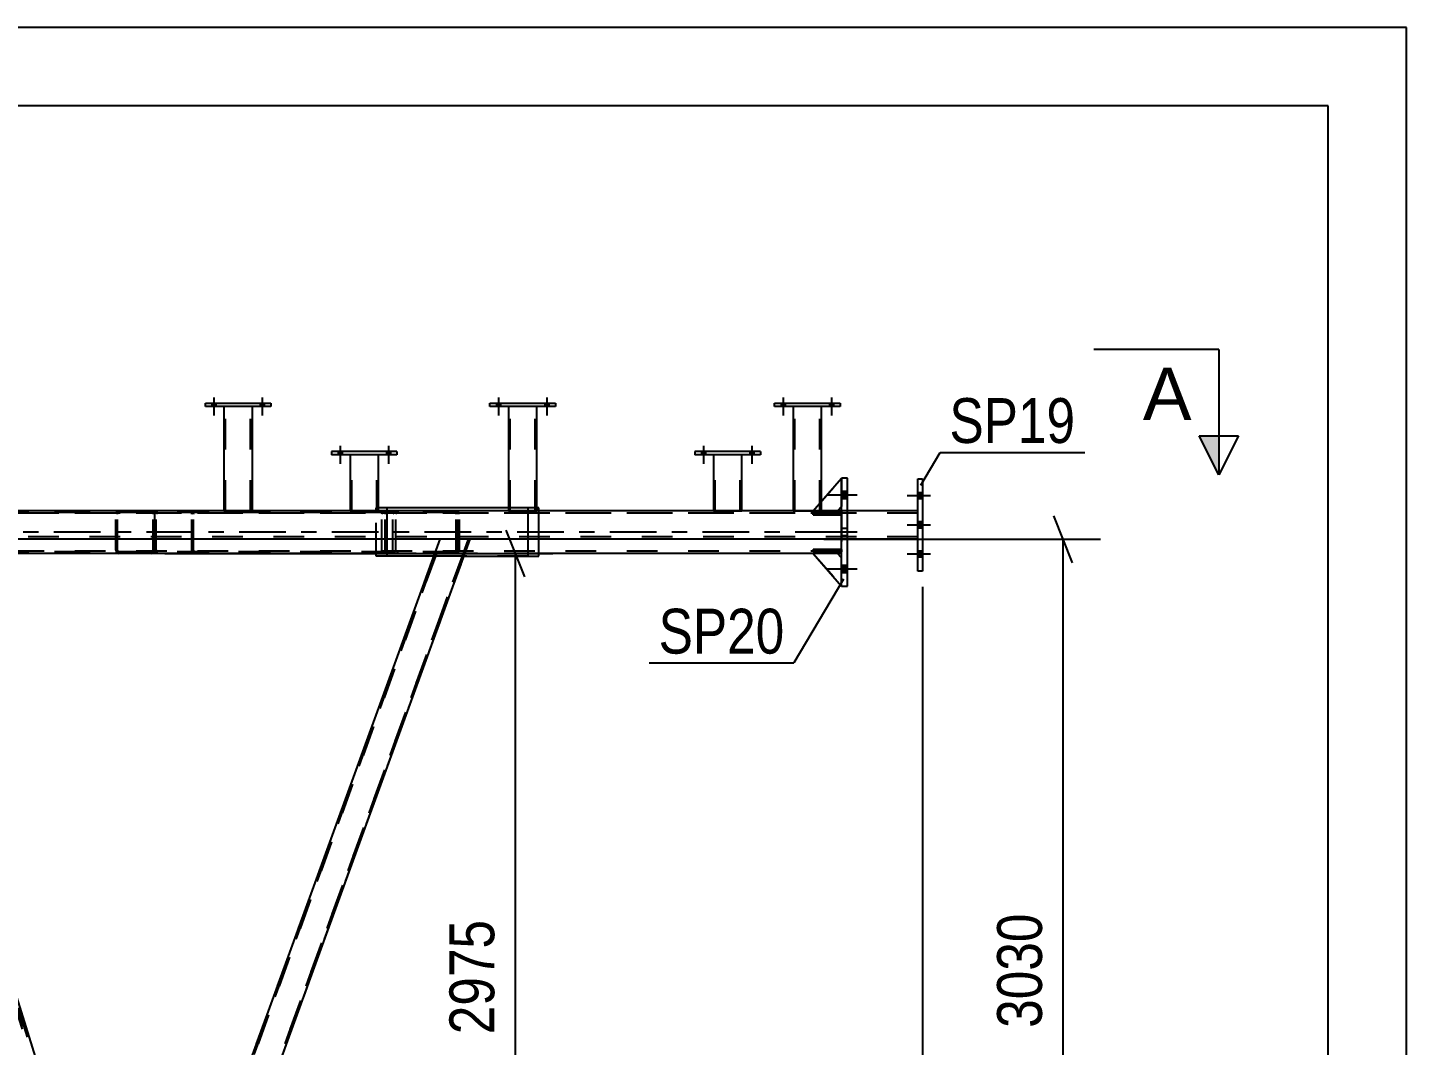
# Model space of a CAD drawing. Header units: millimetres. Extents: x -857 to 332, y -866 to -25.
# Drawn here: x 244.3 to 332.4, y -90.1 to -25.1 of the extents above; entities that cross this region are included whole.
import ezdxf

# ---------------------------------------------------------------- set-up
doc = ezdxf.new("R2010")
doc.units = ezdxf.units.MM
doc.linetypes.add('DXK_LINE_DOT2', pattern=[3.9198, 1.9599, -1.9599])
doc.linetypes.add('DXK_LINE_DOT3', pattern=[5.9187, 2.979, -0.9799, 0.9799, -0.9799])
doc.styles.add('Arial', font='ARIAL.TTF', dxfattribs={"height": 0.2})
doc.styles.add('Arial Narrow', font='ARIALN.TTF', dxfattribs={"height": 0.2})

# ---------------------------------------------------------------- blocks, each defined once
blk = doc.blocks.new('Unknown-570388934-1134')
at = {"color": 5, "linetype": 'Continuous'}
for p, q in [((332.353, -25.051), (-856.647, -25.051)), ((332.353, -866.051), (332.353, -25.051)), ((327.353, -30.051), (-851.647, -30.051)), ((327.353, -861.051), (327.353, -30.051))]:
    blk.add_line(p, q, dxfattribs=at)
blk = doc.blocks.new('Part-570388934-10846 - 10703')
at = {"color": 7, "linetype": 'DXK_LINE_DOT2'}
for p, q in [((252.385, -56.128), (252.4, -56.044)), ((252.385, -57.727), (252.385, -56.128)), ((252.4, -56.044), (252.443, -55.973)), ((252.443, -55.973), (252.508, -55.926)), ((252.492, -56.086), (252.484, -56.128)), ((252.484, -58.418), (252.484, -56.128)), ((252.513, -56.05), (252.492, -56.086)), ((252.508, -55.926), (252.584, -55.909)), ((252.546, -56.027), (252.513, -56.05)), ((252.584, -56.018), (252.546, -56.027)), ((271.535, -55.909), (252.584, -55.909)), ((271.535, -56.018), (252.584, -56.018)), ((254.668, -55.909), (254.744, -55.926)), ((254.706, -56.027), (254.668, -56.018)), ((254.738, -56.05), (254.706, -56.027)), ((254.76, -56.086), (254.738, -56.05)), ((254.744, -55.926), (254.808, -55.973)), ((254.767, -56.128), (254.76, -56.086)), ((254.767, -58.418), (254.767, -56.128)), ((254.808, -55.973), (254.851, -56.044)), ((254.851, -56.044), (254.866, -56.128)), ((254.866, -58.418), (254.866, -56.128)), ((267.616, -56.066), (267.593, -56.128)), ((267.593, -58.418), (267.593, -56.128)), ((267.624, -56.044), (267.616, -56.066)), ((267.792, -56.128), (267.807, -56.086)), ((267.792, -58.418), (267.792, -56.128)), ((267.99, -55.909), (267.838, -55.926)), ((267.914, -56.027), (267.99, -56.018)), ((270.912, -56.018), (270.912, -55.909)), ((271.611, -55.926), (271.535, -55.909)), ((271.535, -56.018), (271.573, -56.027)), ((271.573, -56.027), (271.606, -56.05)), ((271.606, -56.05), (271.627, -56.086)), ((271.676, -55.973), (271.611, -55.926)), ((271.627, -56.086), (271.635, -56.128)), ((271.635, -58.418), (271.635, -56.128)), ((271.719, -56.044), (271.676, -55.973)), ((271.734, -56.128), (271.719, -56.044)), ((271.734, -58.418), (271.734, -56.128)), ((252.484, -58.418), (252.492, -58.46)), ((252.492, -58.46), (252.513, -58.496)), ((252.513, -58.496), (252.546, -58.519)), ((252.546, -58.519), (252.584, -58.528)), ((271.535, -58.528), (252.584, -58.528)), ((254.668, -58.528), (254.706, -58.519)), ((254.744, -58.62), (254.668, -58.637)), ((254.706, -58.519), (254.738, -58.496)), ((254.738, -58.496), (254.76, -58.46)), ((254.808, -58.573), (254.744, -58.62)), ((254.76, -58.46), (254.767, -58.418)), ((254.851, -58.502), (254.808, -58.573)), ((254.866, -58.418), (254.851, -58.502)), ((271.535, -58.637), (267.23, -58.637)), ((267.593, -58.418), (267.624, -58.502)), ((267.807, -58.46), (267.792, -58.418)), ((267.838, -58.62), (267.99, -58.637)), ((267.99, -58.528), (267.914, -58.519)), ((270.912, -58.637), (270.912, -58.528)), ((271.573, -58.519), (271.535, -58.528)), ((271.535, -58.637), (271.611, -58.62)), ((271.606, -58.496), (271.573, -58.519)), ((271.627, -58.46), (271.606, -58.496)), ((271.611, -58.62), (271.676, -58.573)), ((271.635, -58.418), (271.627, -58.46)), ((271.676, -58.573), (271.719, -58.502)), ((271.719, -58.502), (271.734, -58.418))]:
    blk.add_line(p, q, dxfattribs=at)
at = {"color": 2, "linetype": 'Continuous'}
for p, q in [((252.385, -58.418), (252.385, -57.727)), ((252.4, -58.502), (252.385, -58.418)), ((252.443, -58.573), (252.4, -58.502)), ((252.508, -58.62), (252.443, -58.573)), ((252.584, -58.637), (252.508, -58.62)), ((267.23, -58.637), (252.584, -58.637))]:
    blk.add_line(p, q, dxfattribs=at)
at = {"color": 7, "linetype": 'DXK_LINE_DOT2'}
for centre, radius, start, end in [((267.9, -56.292), 0.371, 99.5183, 138.06401), ((267.945, -56.21), 0.186, 99.5183, 138.06401), ((267.9, -58.254), 0.371, 221.93608, 260.48179), ((267.945, -58.336), 0.186, 221.93608, 260.48179)]:
    blk.add_arc(centre, radius, start, end, dxfattribs=at)
blk = doc.blocks.new('Part-570388934-11045 - 10703')
at = {"color": 2, "linetype": 'Continuous'}
for p, q in [((288.081, -52.345), (288.081, -55.909)), ((289.9, -55.909), (289.9, -52.345))]:
    blk.add_line(p, q, dxfattribs=at)
at = {"color": 7, "linetype": 'DXK_LINE_DOT2'}
for p, q in [((289.9, -52.345), (288.081, -52.345)), ((288.098, -52.345), (288.081, -52.345)), ((288.19, -55.911), (288.19, -52.345)), ((289.79, -55.911), (289.79, -52.345)), ((288.081, -55.909), (288.081, -55.911)), ((288.081, -55.911), (289.9, -55.911)), ((289.9, -55.911), (289.9, -55.909)), ((289.9, -55.909), (289.9, -55.911))]:
    blk.add_line(p, q, dxfattribs=at)
blk = doc.blocks.new('Bolt-570388934-10727 - 10703')
at = {"linetype": 'Continuous'}
for points in [[(301.429, -55.155), (301.429, -54.755), (301.138, -54.755), (301.138, -55.155)], [(301.429, -55.155), (301.429, -54.755), (301.138, -54.755), (301.138, -55.155)], [(301.429, -55.155), (301.429, -54.755), (301.138, -54.755), (301.138, -55.155)], [(301.429, -57.018), (301.429, -56.618), (301.138, -56.618), (301.138, -57.018)], [(301.429, -57.018), (301.429, -56.618), (301.138, -56.618), (301.138, -57.018)], [(301.429, -58.882), (301.429, -58.482), (301.138, -58.482), (301.138, -58.882)], [(301.429, -58.882), (301.429, -58.482), (301.138, -58.482), (301.138, -58.882)], [(301.429, -58.882), (301.429, -58.482), (301.138, -58.482), (301.138, -58.882)]]:
    blk.add_hatch(color=1, dxfattribs=at).paths.add_polyline_path(points)
at = {"color": 1, "linetype": 'Continuous'}
for p, q in [((301.957, -54.955), (300.448, -54.955)), ((301.957, -54.955), (300.448, -54.955)), ((301.957, -54.955), (300.448, -54.955)), ((301.429, -54.755), (301.138, -54.755)), ((301.429, -54.755), (301.138, -54.755)), ((301.429, -54.755), (301.138, -54.755)), ((301.429, -55.155), (301.138, -55.155)), ((301.429, -55.155), (301.138, -55.155)), ((301.429, -55.155), (301.138, -55.155)), ((301.957, -56.818), (300.448, -56.818)), ((301.957, -56.818), (300.448, -56.818)), ((301.429, -56.618), (301.138, -56.618)), ((301.429, -56.618), (301.138, -56.618)), ((301.429, -57.018), (301.138, -57.018)), ((301.429, -57.018), (301.138, -57.018)), ((301.957, -58.682), (300.448, -58.682)), ((301.957, -58.682), (300.448, -58.682)), ((301.957, -58.682), (300.448, -58.682)), ((301.429, -58.482), (301.138, -58.482)), ((301.429, -58.482), (301.138, -58.482)), ((301.429, -58.482), (301.138, -58.482)), ((301.429, -58.882), (301.138, -58.882)), ((301.429, -58.882), (301.138, -58.882)), ((301.429, -58.882), (301.138, -58.882))]:
    blk.add_line(p, q, dxfattribs=at)
blk = doc.blocks.new('Part-570388934-10740 - 10703')
at = {"color": 2, "linetype": 'Continuous'}
for p, q in [((296.636, -53.819), (296.272, -53.819)), ((296.272, -55.909), (296.272, -53.819)), ((296.636, -55.909), (296.636, -53.819)), ((296.272, -60.728), (296.272, -57.727)), ((296.636, -60.728), (296.636, -57.727)), ((296.272, -60.728), (296.636, -60.728))]:
    blk.add_line(p, q, dxfattribs=at)
at = {"color": 7, "linetype": 'DXK_LINE_DOT2'}
for p, q in [((296.272, -57.727), (296.272, -55.909)), ((296.636, -57.727), (296.636, -55.909))]:
    blk.add_line(p, q, dxfattribs=at)
blk = doc.blocks.new('Part-570388934-10750 - 10703')
at = {"color": 7, "linetype": 'DXK_LINE_DOT2'}
for p, q in [((296.272, -55.909), (-17.457, -55.91)), ((296.272, -56.055), (-17.457, -56.055)), ((296.272, -55.909), (296.272, -58.637)), ((296.272, -58.491), (-17.457, -58.491)), ((296.272, -58.637), (-4.343, -58.637)), ((276.929, -58.637), (227.842, -58.637)), ((296, -58.637), (294.454, -58.637))]:
    blk.add_line(p, q, dxfattribs=at)
at = {"color": 7, "linetype": 'DXK_LINE_DOT3'}
blk.add_line((296.272, -57.273), (-17.457, -57.273), dxfattribs=at)
at = {"color": 2, "linetype": 'Continuous'}
for p, q in [((294.454, -58.637), (276.929, -58.637)), ((296.272, -58.637), (296, -58.637))]:
    blk.add_line(p, q, dxfattribs=at)
blk = doc.blocks.new('Part-570388934-10849 - 10703')
at = {"color": 7, "linetype": 'DXK_LINE_DOT2'}
for p, q in [((232.236, -56.066), (232.214, -56.128)), ((232.214, -58.418), (232.214, -56.128)), ((232.244, -56.044), (232.236, -56.066)), ((232.413, -56.128), (232.428, -56.086)), ((232.413, -58.418), (232.413, -56.128)), ((232.611, -55.909), (232.459, -55.926)), ((232.535, -56.027), (232.611, -56.018)), ((271.468, -55.909), (232.611, -55.909)), ((271.468, -56.018), (232.611, -56.018)), ((236.932, -55.926), (236.78, -55.909)), ((236.78, -56.018), (236.856, -56.027)), ((236.963, -56.086), (236.978, -56.128)), ((236.978, -58.418), (236.978, -56.128)), ((237.154, -56.066), (237.147, -56.044)), ((237.177, -56.128), (237.154, -56.066)), ((237.177, -58.418), (237.177, -56.128)), ((266.903, -56.128), (266.933, -56.044)), ((266.903, -58.418), (266.903, -56.128)), ((267.116, -56.086), (267.101, -56.128)), ((267.101, -58.418), (267.101, -56.128)), ((267.148, -55.926), (267.3, -55.909)), ((267.3, -56.018), (267.224, -56.027)), ((271.468, -55.909), (271.62, -55.926)), ((271.544, -56.027), (271.468, -56.018)), ((271.667, -56.128), (271.652, -56.086)), ((271.667, -58.418), (271.667, -56.128)), ((271.835, -56.044), (271.843, -56.066)), ((271.843, -56.066), (271.866, -56.128)), ((271.866, -58.418), (271.866, -56.128)), ((232.214, -58.418), (232.244, -58.502)), ((232.428, -58.46), (232.413, -58.418)), ((232.459, -58.62), (232.611, -58.637)), ((232.611, -58.528), (232.535, -58.519)), ((271.468, -58.528), (232.611, -58.528)), ((237.54, -58.637), (232.611, -58.637)), ((236.856, -58.519), (236.78, -58.528)), ((236.78, -58.637), (236.932, -58.62)), ((236.978, -58.418), (236.963, -58.46)), ((237.147, -58.502), (237.177, -58.418)), ((271.468, -58.637), (252.584, -58.637)), ((266.933, -58.502), (266.903, -58.418)), ((267.101, -58.418), (267.116, -58.46)), ((267.3, -58.637), (267.148, -58.62)), ((267.224, -58.519), (267.3, -58.528)), ((271.468, -58.528), (271.544, -58.519)), ((271.62, -58.62), (271.468, -58.637)), ((271.652, -58.46), (271.667, -58.418)), ((271.866, -58.418), (271.835, -58.502))]:
    blk.add_line(p, q, dxfattribs=at)
at = {"color": 2, "linetype": 'Continuous'}
blk.add_line((252.584, -58.637), (237.54, -58.637), dxfattribs=at)
at = {"color": 7, "linetype": 'DXK_LINE_DOT2'}
for centre, radius, start, end in [((232.521, -56.292), 0.371, 99.5183, 138.06401), ((232.566, -56.21), 0.186, 99.5183, 138.06401), ((236.825, -56.21), 0.186, 41.93608, 80.48179), ((236.87, -56.292), 0.371, 41.93608, 80.48179), ((267.209, -56.292), 0.371, 99.5183, 138.06401), ((267.255, -56.21), 0.186, 99.5183, 138.06401), ((271.514, -56.21), 0.186, 41.93608, 80.48179), ((271.559, -56.292), 0.371, 41.93608, 80.48179), ((232.521, -58.254), 0.371, 221.93608, 260.48179), ((232.566, -58.336), 0.186, 221.93608, 260.48179), ((236.825, -58.336), 0.186, 279.5183, 318.06401), ((236.87, -58.254), 0.371, 279.5183, 318.06401), ((267.209, -58.254), 0.371, 221.93608, 260.48179), ((267.255, -58.336), 0.186, 221.93608, 260.48179), ((271.514, -58.336), 0.186, 279.5183, 318.06401), ((271.559, -58.254), 0.371, 279.5183, 318.06401)]:
    blk.add_arc(centre, radius, start, end, dxfattribs=at)
blk = doc.blocks.new('Part-570388934-10855 - 10703')
at = {"color": 7, "linetype": 'DXK_LINE_DOT2'}
for p, q in [((233.508, -58.637), (232.977, -60.094)), ((234.423, -58.637), (233.508, -58.637)), ((251.052, -111.439), (234.308, -58.637)), ((251.113, -111.271), (234.423, -58.637)), ((249.782, -112.728), (233.039, -59.926)), ((250.583, -112.728), (251.113, -111.271)), ((249.668, -112.728), (249.61, -112.546)), ((249.668, -112.728), (250.583, -112.728))]:
    blk.add_line(p, q, dxfattribs=at)
at = {"color": 2, "linetype": 'Continuous'}
blk.add_line((249.61, -112.546), (232.977, -60.094), dxfattribs=at)
blk = doc.blocks.new('Part-570388934-11600 - 10703')
at = {"color": 2, "linetype": 'Continuous'}
for p, q in [((294.454, -58.528), (294.454, -58.382)), ((294.454, -58.382), (296.272, -58.382)), ((296.272, -58.528), (294.454, -58.528)), ((296.272, -58.382), (296.272, -58.528))]:
    blk.add_line(p, q, dxfattribs=at)
at = {"color": 7, "linetype": 'DXK_LINE_DOT2'}
blk.add_line((296, -58.528), (296, -58.382), dxfattribs=at)
blk = doc.blocks.new('Part-570388934-10869 - 10703')
at = {"color": 2, "linetype": 'Continuous'}
for p, q in [((291.081, -52.126), (286.9, -52.126)), ((286.9, -52.126), (286.9, -52.345)), ((291.081, -52.345), (286.9, -52.345)), ((291.081, -52.126), (291.081, -52.345))]:
    blk.add_line(p, q, dxfattribs=at)
blk = doc.blocks.new('Part-570388934-10872 - 10703')
at = {"color": 7, "linetype": 'DXK_LINE_DOT2'}
for p, q in [((273.805, -49.255), (273.805, -49.036)), ((273.805, -49.036), (277.987, -49.036)), ((277.987, -49.255), (273.805, -49.255)), ((277.987, -49.036), (277.987, -49.255))]:
    blk.add_line(p, q, dxfattribs=at)
blk = doc.blocks.new('Bolt-570388934-11066 - 10703')
at = {"linetype": 'Continuous'}
for points in [[(292.659, -49.036), (292.405, -49.036), (292.405, -49.255), (292.659, -49.255)], [(292.659, -49.036), (292.405, -49.036), (292.405, -49.255), (292.659, -49.255)], [(295.75, -49.036), (295.496, -49.036), (295.496, -49.255), (295.75, -49.255)], [(295.75, -49.036), (295.496, -49.036), (295.496, -49.255), (295.75, -49.255)]]:
    blk.add_hatch(color=1, dxfattribs=at).paths.add_polyline_path(points)
at = {"color": 1, "linetype": 'Continuous'}
for p, q in [((292.405, -49.036), (292.405, -49.255)), ((292.405, -49.036), (292.405, -49.255)), ((292.532, -48.673), (292.532, -49.818)), ((292.532, -48.673), (292.532, -49.818)), ((292.659, -49.036), (292.659, -49.255)), ((292.659, -49.036), (292.659, -49.255)), ((295.496, -49.036), (295.496, -49.255)), ((295.496, -49.036), (295.496, -49.255)), ((295.623, -48.673), (295.623, -49.818)), ((295.623, -48.673), (295.623, -49.818)), ((295.75, -49.036), (295.75, -49.255)), ((295.75, -49.036), (295.75, -49.255))]:
    blk.add_line(p, q, dxfattribs=at)
blk = doc.blocks.new('Bolt-570388934-11070 - 10703')
at = {"linetype": 'Continuous'}
for points in [[(256.296, -49.036), (256.041, -49.036), (256.041, -49.255), (256.296, -49.255)], [(256.296, -49.036), (256.041, -49.036), (256.041, -49.255), (256.296, -49.255)], [(259.387, -49.036), (259.132, -49.036), (259.132, -49.255), (259.387, -49.255)], [(259.387, -49.036), (259.132, -49.036), (259.132, -49.255), (259.387, -49.255)]]:
    blk.add_hatch(color=1, dxfattribs=at).paths.add_polyline_path(points)
at = {"color": 1, "linetype": 'Continuous'}
for p, q in [((256.041, -49.036), (256.041, -49.255)), ((256.041, -49.036), (256.041, -49.255)), ((256.169, -48.673), (256.169, -49.818)), ((256.169, -48.673), (256.169, -49.818)), ((256.296, -49.036), (256.296, -49.255)), ((256.296, -49.036), (256.296, -49.255)), ((259.132, -49.036), (259.132, -49.255)), ((259.132, -49.036), (259.132, -49.255)), ((259.259, -48.673), (259.259, -49.818)), ((259.259, -48.673), (259.259, -49.818)), ((259.387, -49.036), (259.387, -49.255)), ((259.387, -49.036), (259.387, -49.255))]:
    blk.add_line(p, q, dxfattribs=at)
blk = doc.blocks.new('Part-570388934-10894 - 10703')
at = {"color": 7, "linetype": 'DXK_LINE_DOT2'}
for p, q in [((233.036, -56.128), (233.051, -56.044)), ((233.036, -58.418), (233.036, -56.128)), ((233.051, -56.044), (233.094, -55.973)), ((233.094, -55.973), (233.159, -55.926)), ((233.143, -56.086), (233.136, -56.128)), ((233.136, -58.418), (233.136, -56.128)), ((233.161, -56.05), (233.143, -56.086)), ((233.159, -55.926), (233.168, -55.924)), ((233.226, -56.027), (233.161, -56.05)), ((233.161, -58.496), (233.161, -56.05)), ((233.302, -55.909), (233.168, -55.924)), ((233.168, -58.622), (233.168, -55.924)), ((233.302, -56.018), (233.226, -56.027)), ((252.187, -55.909), (233.302, -55.909)), ((252.187, -56.018), (233.302, -56.018)), ((237.47, -55.909), (237.622, -55.926)), ((237.546, -56.027), (237.47, -56.018)), ((237.669, -56.128), (237.654, -56.086)), ((237.669, -58.418), (237.669, -56.128)), ((237.837, -56.044), (237.867, -56.128)), ((237.867, -58.418), (237.867, -56.128)), ((249.919, -56.044), (249.904, -56.128)), ((249.904, -58.418), (249.904, -56.128)), ((249.962, -55.973), (249.919, -56.044)), ((250.026, -55.926), (249.962, -55.973)), ((250.003, -56.128), (250.011, -56.086)), ((250.003, -58.418), (250.003, -56.128)), ((250.011, -56.086), (250.032, -56.05)), ((250.102, -55.909), (250.026, -55.926)), ((250.032, -56.05), (250.064, -56.027)), ((250.064, -56.027), (250.102, -56.018)), ((252.263, -55.926), (252.187, -55.909)), ((252.187, -56.018), (252.225, -56.027)), ((252.225, -56.027), (252.257, -56.05)), ((252.257, -56.05), (252.278, -56.086)), ((252.327, -55.973), (252.263, -55.926)), ((252.278, -56.086), (252.286, -56.128)), ((252.286, -58.418), (252.286, -56.128)), ((252.37, -56.044), (252.327, -55.973)), ((252.385, -56.128), (252.37, -56.044)), ((252.385, -58.418), (252.385, -56.128)), ((233.051, -58.502), (233.036, -58.418)), ((233.094, -58.573), (233.051, -58.502)), ((233.159, -58.62), (233.094, -58.573)), ((233.136, -58.418), (233.143, -58.46)), ((233.143, -58.46), (233.161, -58.496)), ((233.168, -58.622), (233.159, -58.62)), ((233.161, -58.496), (233.226, -58.519)), ((233.302, -58.637), (233.168, -58.622)), ((233.226, -58.519), (233.302, -58.528)), ((252.187, -58.528), (233.302, -58.528)), ((252.187, -58.637), (233.302, -58.637)), ((237.47, -58.528), (237.546, -58.519)), ((237.622, -58.62), (237.47, -58.637)), ((237.654, -58.46), (237.669, -58.418)), ((237.867, -58.418), (237.837, -58.502)), ((249.904, -58.418), (249.919, -58.502)), ((249.919, -58.502), (249.962, -58.573)), ((249.962, -58.573), (250.026, -58.62)), ((250.011, -58.46), (250.003, -58.418)), ((250.032, -58.496), (250.011, -58.46)), ((250.026, -58.62), (250.102, -58.637)), ((250.064, -58.519), (250.032, -58.496)), ((250.102, -58.528), (250.064, -58.519)), ((252.225, -58.519), (252.187, -58.528)), ((252.187, -58.637), (252.263, -58.62)), ((252.257, -58.496), (252.225, -58.519)), ((252.278, -58.46), (252.257, -58.496)), ((252.263, -58.62), (252.327, -58.573)), ((252.286, -58.418), (252.278, -58.46)), ((252.327, -58.573), (252.37, -58.502)), ((252.37, -58.502), (252.385, -58.418))]:
    blk.add_line(p, q, dxfattribs=at)
for centre, radius, start, end in [((237.516, -56.21), 0.186, 41.93608, 80.48179), ((237.561, -56.292), 0.371, 41.93608, 80.48179), ((237.516, -58.336), 0.186, 279.5183, 318.06401), ((237.561, -58.254), 0.371, 279.5183, 318.06401)]:
    blk.add_arc(centre, radius, start, end, dxfattribs=at)
blk = doc.blocks.new('Part-570388934-10903 - 10703')
at = {"color": 2, "linetype": 'Continuous'}
for p, q in [((274.987, -55.728), (267.23, -55.728)), ((267.23, -55.909), (267.23, -55.728)), ((267.23, -58.818), (267.23, -57.727)), ((276.238, -58.818), (276.238, -57.727)), ((270.204, -58.818), (267.23, -58.818)), ((272.139, -58.818), (276.238, -58.818))]:
    blk.add_line(p, q, dxfattribs=at)
at = {"color": 7, "linetype": 'DXK_LINE_DOT2'}
for p, q in [((267.23, -57.727), (267.23, -55.909)), ((276.238, -55.728), (274.987, -55.728)), ((276.238, -57.727), (276.238, -55.728)), ((272.139, -58.818), (270.204, -58.818))]:
    blk.add_line(p, q, dxfattribs=at)
blk = doc.blocks.new('Part-570388934-10909 - 10703')
at = {"color": 2, "linetype": 'Continuous'}
for p, q in [((267.23, -55.728), (266.539, -55.728)), ((266.539, -55.909), (266.539, -55.728)), ((276.929, -55.728), (276.805, -55.728)), ((276.929, -55.909), (276.929, -55.728)), ((276.929, -58.818), (276.929, -57.727)), ((266.539, -58.818), (266.539, -58.637)), ((267.23, -58.818), (266.539, -58.818)), ((276.238, -58.818), (276.929, -58.818))]:
    blk.add_line(p, q, dxfattribs=at)
at = {"color": 7, "linetype": 'DXK_LINE_DOT2'}
for p, q in [((266.539, -58.637), (266.539, -55.909)), ((276.805, -55.728), (267.23, -55.728)), ((276.929, -57.727), (276.929, -55.909)), ((276.238, -58.818), (267.23, -58.818))]:
    blk.add_line(p, q, dxfattribs=at)
blk = doc.blocks.new('Bolt-570388934-11088 - 10703')
at = {"linetype": 'Continuous'}
for points in [[(287.572, -52.126), (287.318, -52.126), (287.318, -52.345), (287.572, -52.345)], [(287.572, -52.126), (287.318, -52.126), (287.318, -52.345), (287.572, -52.345)], [(290.663, -52.126), (290.409, -52.126), (290.409, -52.345), (290.663, -52.345)], [(290.663, -52.126), (290.409, -52.126), (290.409, -52.345), (290.663, -52.345)]]:
    blk.add_hatch(color=1, dxfattribs=at).paths.add_polyline_path(points)
at = {"color": 1, "linetype": 'Continuous'}
for p, q in [((287.445, -51.763), (287.445, -52.908)), ((287.445, -51.763), (287.445, -52.908)), ((290.536, -51.763), (290.536, -52.908)), ((290.536, -51.763), (290.536, -52.908)), ((287.318, -52.126), (287.318, -52.345)), ((287.318, -52.126), (287.318, -52.345)), ((287.572, -52.126), (287.572, -52.345)), ((287.572, -52.126), (287.572, -52.345)), ((290.409, -52.126), (290.409, -52.345)), ((290.409, -52.126), (290.409, -52.345)), ((290.663, -52.126), (290.663, -52.345)), ((290.663, -52.126), (290.663, -52.345))]:
    blk.add_line(p, q, dxfattribs=at)
blk = doc.blocks.new('Part-570388934-11005 - 10703')
at = {"color": 7, "linetype": 'DXK_LINE_DOT2'}
for p, q in [((255.623, -49.255), (255.623, -49.036)), ((255.623, -49.036), (259.805, -49.036)), ((259.805, -49.255), (255.623, -49.255)), ((259.805, -49.036), (259.805, -49.255))]:
    blk.add_line(p, q, dxfattribs=at)
blk = doc.blocks.new('Part-570388934-11442 - 10703')
at = {"color": 2, "linetype": 'Continuous'}
for p, q in [((233.839, -57.727), (233.136, -59.659)), ((233.839, -57.727), (234.438, -57.727)), ((234.438, -57.727), (251.121, -111.25)), ((233.136, -59.659), (249.677, -112.727)), ((250.583, -112.727), (251.121, -111.25))]:
    blk.add_line(p, q, dxfattribs=at)
at = {"color": 7, "linetype": 'DXK_LINE_DOT2'}
for p, q in [((234.324, -57.727), (251.059, -111.419)), ((249.791, -112.727), (233.197, -59.49)), ((249.677, -112.727), (250.583, -112.727))]:
    blk.add_line(p, q, dxfattribs=at)
blk = doc.blocks.new('Part-570388934-11059 - 10703')
at = {"color": 2, "linetype": 'Continuous'}
for p, q in [((267.863, -52.126), (263.681, -52.126)), ((263.681, -52.126), (263.681, -52.345)), ((267.863, -52.345), (263.681, -52.345)), ((267.863, -52.126), (267.863, -52.345))]:
    blk.add_line(p, q, dxfattribs=at)
blk = doc.blocks.new('Part-570388934-11065 - 10703')
at = {"color": 7, "linetype": 'DXK_LINE_DOT2'}
for p, q in [((291.987, -49.255), (291.987, -49.036)), ((291.987, -49.036), (296.169, -49.036)), ((296.169, -49.255), (291.987, -49.255)), ((296.169, -49.036), (296.169, -49.255))]:
    blk.add_line(p, q, dxfattribs=at)
blk = doc.blocks.new('Part-570388934-11317 - 10703')
at = {"color": 2, "linetype": 'Continuous'}
for p, q in [((255.623, -49.255), (255.623, -49.036)), ((255.623, -49.036), (259.805, -49.036)), ((259.805, -49.255), (255.623, -49.255)), ((259.805, -49.036), (259.805, -49.255))]:
    blk.add_line(p, q, dxfattribs=at)
blk = doc.blocks.new('Part-570388934-11470 - 10703')
at = {"color": 2, "linetype": 'Continuous'}
for p, q in [((301.138, -59.773), (301.138, -53.864)), ((301.138, -53.864), (301.429, -53.864)), ((301.429, -53.864), (301.429, -59.773)), ((301.429, -59.773), (301.138, -59.773))]:
    blk.add_line(p, q, dxfattribs=at)
blk = doc.blocks.new('Part-570388934-11311 - 10703')
at = {"color": 7, "linetype": 'DXK_LINE_DOT2'}
for p, q in [((276.805, -49.255), (274.987, -49.255)), ((274.987, -49.255), (274.987, -55.91)), ((275.003, -49.255), (274.987, -49.255)), ((275.096, -55.91), (275.096, -49.255)), ((276.696, -55.91), (276.696, -49.255)), ((276.805, -55.91), (276.805, -49.255)), ((274.987, -55.91), (276.805, -55.91))]:
    blk.add_line(p, q, dxfattribs=at)
blk = doc.blocks.new('Bolt-570388934-11143 - 10703')
at = {"linetype": 'Continuous'}
for points in [[(274.478, -49.036), (274.223, -49.036), (274.223, -49.255), (274.478, -49.255)], [(274.478, -49.036), (274.223, -49.036), (274.223, -49.255), (274.478, -49.255)], [(277.569, -49.036), (277.314, -49.036), (277.314, -49.255), (277.569, -49.255)], [(277.569, -49.036), (277.314, -49.036), (277.314, -49.255), (277.569, -49.255)]]:
    blk.add_hatch(color=1, dxfattribs=at).paths.add_polyline_path(points)
at = {"color": 1, "linetype": 'Continuous'}
for p, q in [((274.223, -49.036), (274.223, -49.255)), ((274.223, -49.036), (274.223, -49.255)), ((274.35, -48.673), (274.35, -49.818)), ((274.35, -48.673), (274.35, -49.818)), ((274.478, -49.036), (274.478, -49.255)), ((274.478, -49.036), (274.478, -49.255)), ((277.314, -49.036), (277.314, -49.255)), ((277.314, -49.036), (277.314, -49.255)), ((277.441, -48.673), (277.441, -49.818)), ((277.441, -48.673), (277.441, -49.818)), ((277.569, -49.036), (277.569, -49.255)), ((277.569, -49.036), (277.569, -49.255))]:
    blk.add_line(p, q, dxfattribs=at)
blk = doc.blocks.new('Bolt-570388934-11144 - 10703')
at = {"linetype": 'Continuous'}
for points in [[(256.296, -49.036), (256.041, -49.036), (256.041, -49.255), (256.296, -49.255)], [(256.296, -49.036), (256.041, -49.036), (256.041, -49.255), (256.296, -49.255)], [(259.387, -49.036), (259.132, -49.036), (259.132, -49.255), (259.387, -49.255)], [(259.387, -49.036), (259.132, -49.036), (259.132, -49.255), (259.387, -49.255)]]:
    blk.add_hatch(color=1, dxfattribs=at).paths.add_polyline_path(points)
at = {"color": 1, "linetype": 'Continuous'}
for p, q in [((256.041, -49.036), (256.041, -49.255)), ((256.041, -49.036), (256.041, -49.255)), ((256.169, -48.673), (256.169, -49.818)), ((256.169, -48.673), (256.169, -49.818)), ((256.296, -49.036), (256.296, -49.255)), ((256.296, -49.036), (256.296, -49.255)), ((259.132, -49.036), (259.132, -49.255)), ((259.132, -49.036), (259.132, -49.255)), ((259.259, -48.673), (259.259, -49.818)), ((259.259, -48.673), (259.259, -49.818)), ((259.387, -49.036), (259.387, -49.255)), ((259.387, -49.036), (259.387, -49.255))]:
    blk.add_line(p, q, dxfattribs=at)
blk = doc.blocks.new('Part-570388934-11305 - 10703')
at = {"color": 2, "linetype": 'Continuous'}
for p, q in [((274.987, -49.255), (274.987, -55.91)), ((276.805, -55.91), (276.805, -49.255)), ((274.987, -55.91), (276.805, -55.91))]:
    blk.add_line(p, q, dxfattribs=at)
at = {"color": 7, "linetype": 'DXK_LINE_DOT2'}
for p, q in [((276.805, -49.255), (274.987, -49.255)), ((274.987, -49.255), (275.003, -49.255)), ((275.096, -55.91), (275.096, -49.255)), ((276.696, -55.91), (276.696, -49.255)), ((276.688, -55.91), (276.67, -55.91)), ((276.67, -55.91), (276.688, -55.91)), ((276.688, -55.91), (276.696, -55.91)), ((276.696, -55.91), (276.688, -55.91))]:
    blk.add_line(p, q, dxfattribs=at)
blk = doc.blocks.new('Part-570388934-11437 - 10703')
at = {"color": 7, "linetype": 'DXK_LINE_DOT2'}
for p, q in [((250.699, -112.727), (270.718, -57.727)), ((272.42, -57.727), (252.402, -112.727)), ((251.121, -111.25), (250.583, -112.727)), ((250.583, -112.727), (252.518, -112.727))]:
    blk.add_line(p, q, dxfattribs=at)
at = {"color": 2, "linetype": 'Continuous'}
for p, q in [((270.601, -57.727), (251.121, -111.25)), ((252.518, -112.727), (272.536, -57.727)), ((272.536, -57.727), (270.601, -57.727))]:
    blk.add_line(p, q, dxfattribs=at)
blk = doc.blocks.new('Part-570388934-11242 - 10703')
at = {"color": 2, "linetype": 'Continuous'}
for p, q in [((264.863, -52.345), (264.863, -55.909)), ((266.681, -55.728), (266.681, -52.345))]:
    blk.add_line(p, q, dxfattribs=at)
at = {"color": 7, "linetype": 'DXK_LINE_DOT2'}
for p, q in [((266.681, -52.345), (264.863, -52.345)), ((264.88, -52.345), (264.863, -52.345)), ((264.972, -55.911), (264.972, -52.345)), ((266.572, -55.911), (266.572, -52.345)), ((264.863, -55.909), (264.863, -55.911)), ((264.863, -55.911), (266.681, -55.911)), ((266.681, -55.911), (266.681, -55.728))]:
    blk.add_line(p, q, dxfattribs=at)
blk = doc.blocks.new('Bolt-570388934-11247 - 10703')
at = {"linetype": 'Continuous'}
for points in [[(292.659, -49.036), (292.405, -49.036), (292.405, -49.255), (292.659, -49.255)], [(292.659, -49.036), (292.405, -49.036), (292.405, -49.255), (292.659, -49.255)], [(295.75, -49.036), (295.496, -49.036), (295.496, -49.255), (295.75, -49.255)], [(295.75, -49.036), (295.496, -49.036), (295.496, -49.255), (295.75, -49.255)]]:
    blk.add_hatch(color=1, dxfattribs=at).paths.add_polyline_path(points)
at = {"color": 1, "linetype": 'Continuous'}
for p, q in [((292.405, -49.036), (292.405, -49.255)), ((292.405, -49.036), (292.405, -49.255)), ((292.532, -48.673), (292.532, -49.818)), ((292.532, -48.673), (292.532, -49.818)), ((292.659, -49.036), (292.659, -49.255)), ((292.659, -49.036), (292.659, -49.255)), ((295.496, -49.036), (295.496, -49.255)), ((295.496, -49.036), (295.496, -49.255)), ((295.623, -48.673), (295.623, -49.818)), ((295.623, -48.673), (295.623, -49.818)), ((295.75, -49.036), (295.75, -49.255)), ((295.75, -49.036), (295.75, -49.255))]:
    blk.add_line(p, q, dxfattribs=at)
blk = doc.blocks.new('Bolt-570388934-11248 - 10703')
at = {"linetype": 'Continuous'}
for points in [[(274.478, -49.036), (274.223, -49.036), (274.223, -49.255), (274.478, -49.255)], [(274.478, -49.036), (274.223, -49.036), (274.223, -49.255), (274.478, -49.255)], [(277.569, -49.036), (277.314, -49.036), (277.314, -49.255), (277.569, -49.255)], [(277.569, -49.036), (277.314, -49.036), (277.314, -49.255), (277.569, -49.255)]]:
    blk.add_hatch(color=1, dxfattribs=at).paths.add_polyline_path(points)
at = {"color": 1, "linetype": 'Continuous'}
for p, q in [((274.223, -49.036), (274.223, -49.255)), ((274.223, -49.036), (274.223, -49.255)), ((274.35, -48.673), (274.35, -49.818)), ((274.35, -48.673), (274.35, -49.818)), ((274.478, -49.036), (274.478, -49.255)), ((274.478, -49.036), (274.478, -49.255)), ((277.314, -49.036), (277.314, -49.255)), ((277.314, -49.036), (277.314, -49.255)), ((277.441, -48.673), (277.441, -49.818)), ((277.441, -48.673), (277.441, -49.818)), ((277.569, -49.036), (277.569, -49.255)), ((277.569, -49.036), (277.569, -49.255))]:
    blk.add_line(p, q, dxfattribs=at)
blk = doc.blocks.new('Part-570388934-11377 - 10703')
at = {"color": 7, "linetype": 'DXK_LINE_DOT2'}
for p, q in [((270.27, -58.637), (250.583, -112.728)), ((270.387, -58.637), (250.699, -112.728)), ((272.089, -58.637), (252.402, -112.728)), ((252.518, -112.728), (272.205, -58.637)), ((272.205, -58.637), (270.27, -58.637)), ((270.288, -58.637), (270.27, -58.637)), ((250.583, -112.728), (252.518, -112.728))]:
    blk.add_line(p, q, dxfattribs=at)
blk = doc.blocks.new('Part-570388934-11308 - 10703')
at = {"color": 2, "linetype": 'Continuous'}
for p, q in [((273.805, -49.255), (273.805, -49.036)), ((273.805, -49.036), (277.987, -49.036)), ((277.987, -49.255), (273.805, -49.255)), ((277.987, -49.036), (277.987, -49.255))]:
    blk.add_line(p, q, dxfattribs=at)
blk = doc.blocks.new('Part-570388934-11314 - 10703')
at = {"color": 2, "linetype": 'Continuous'}
for p, q in [((256.805, -49.255), (256.805, -55.91)), ((258.623, -55.91), (258.623, -49.255)), ((256.805, -55.91), (258.623, -55.91))]:
    blk.add_line(p, q, dxfattribs=at)
at = {"color": 7, "linetype": 'DXK_LINE_DOT2'}
for p, q in [((258.623, -49.255), (256.805, -49.255)), ((256.805, -49.255), (256.822, -49.255)), ((256.914, -55.91), (256.914, -49.255)), ((258.514, -55.91), (258.514, -49.255)), ((258.506, -55.91), (258.488, -55.91)), ((258.488, -55.91), (258.506, -55.91)), ((258.506, -55.91), (258.514, -55.91)), ((258.514, -55.91), (258.506, -55.91))]:
    blk.add_line(p, q, dxfattribs=at)
blk = doc.blocks.new('Part-570388934-11320 - 10703')
at = {"color": 7, "linetype": 'DXK_LINE_DOT2'}
for p, q in [((258.623, -49.255), (256.805, -49.255)), ((256.805, -49.255), (256.805, -55.91)), ((256.822, -49.255), (256.805, -49.255)), ((256.914, -55.91), (256.914, -49.255)), ((258.514, -55.91), (258.514, -49.255)), ((258.623, -55.91), (258.623, -49.255)), ((256.805, -55.91), (258.623, -55.91))]:
    blk.add_line(p, q, dxfattribs=at)
blk = doc.blocks.new('Part-570388934-11368 - 10703')
at = {"color": 2, "linetype": 'Continuous'}
for p, q in [((293.169, -49.255), (293.169, -55.91)), ((294.987, -55.91), (294.987, -49.255)), ((293.169, -55.91), (294.987, -55.91))]:
    blk.add_line(p, q, dxfattribs=at)
at = {"color": 7, "linetype": 'DXK_LINE_DOT2'}
for p, q in [((294.987, -49.255), (293.169, -49.255)), ((293.169, -49.255), (293.185, -49.255)), ((293.278, -55.91), (293.278, -49.255)), ((294.878, -55.91), (294.878, -49.255)), ((294.869, -55.91), (294.852, -55.91)), ((294.852, -55.91), (294.869, -55.91)), ((294.869, -55.91), (294.878, -55.91)), ((294.878, -55.91), (294.869, -55.91))]:
    blk.add_line(p, q, dxfattribs=at)
blk = doc.blocks.new('Part-570388934-11371 - 10703')
at = {"color": 2, "linetype": 'Continuous'}
for p, q in [((291.987, -49.255), (291.987, -49.036)), ((291.987, -49.036), (296.169, -49.036)), ((296.169, -49.255), (291.987, -49.255)), ((296.169, -49.036), (296.169, -49.255))]:
    blk.add_line(p, q, dxfattribs=at)
blk = doc.blocks.new('Part-570388934-11374 - 10703')
at = {"color": 7, "linetype": 'DXK_LINE_DOT2'}
for p, q in [((294.987, -49.255), (293.169, -49.255)), ((293.169, -49.255), (293.169, -55.91)), ((293.185, -49.255), (293.169, -49.255)), ((293.278, -55.91), (293.278, -49.255)), ((294.878, -55.91), (294.878, -49.255)), ((294.987, -55.91), (294.987, -49.255)), ((293.169, -55.91), (294.987, -55.91))]:
    blk.add_line(p, q, dxfattribs=at)
blk = doc.blocks.new('Bolt-570388934-11646 - 10703')
at = {"linetype": 'Continuous'}
for points in [[(264.354, -52.126), (264.099, -52.126), (264.099, -52.345), (264.354, -52.345)], [(264.354, -52.126), (264.099, -52.126), (264.099, -52.345), (264.354, -52.345)], [(267.445, -52.126), (267.19, -52.126), (267.19, -52.345), (267.445, -52.345)], [(267.445, -52.126), (267.19, -52.126), (267.19, -52.345), (267.445, -52.345)]]:
    blk.add_hatch(color=1, dxfattribs=at).paths.add_polyline_path(points)
at = {"color": 1, "linetype": 'Continuous'}
for p, q in [((264.227, -51.763), (264.227, -52.908)), ((264.227, -51.763), (264.227, -52.908)), ((267.318, -51.763), (267.318, -52.908)), ((267.318, -51.763), (267.318, -52.908)), ((264.099, -52.126), (264.099, -52.345)), ((264.099, -52.126), (264.099, -52.345)), ((264.354, -52.126), (264.354, -52.345)), ((264.354, -52.126), (264.354, -52.345)), ((267.19, -52.126), (267.19, -52.345)), ((267.19, -52.126), (267.19, -52.345)), ((267.445, -52.126), (267.445, -52.345)), ((267.445, -52.126), (267.445, -52.345))]:
    blk.add_line(p, q, dxfattribs=at)
blk = doc.blocks.new('Part-570388934-11492 - 10703')
at = {"color": 7, "linetype": 'DXK_LINE_DOT2'}
for p, q in [((294.454, -55.909), (296.272, -53.819)), ((296.272, -53.819), (296.272, -55.637)), ((296, -55.909), (294.454, -55.909)), ((296.272, -55.637), (296, -55.909))]:
    blk.add_line(p, q, dxfattribs=at)
blk = doc.blocks.new('Part-570388934-11527 - 10703')
at = {"color": 7, "linetype": 'DXK_LINE_DOT2'}
for p, q in [((301.138, -56.055), (-24.933, -56.055)), ((301.138, -55.909), (-15.922, -55.909)), ((258.623, -55.909), (256.805, -55.909)), ((276.805, -55.909), (274.987, -55.909)), ((294.987, -55.909), (293.169, -55.909)), ((301.138, -57.727), (301.138, -55.909)), ((301.138, -57.582), (-24.933, -57.582)), ((272.536, -57.727), (270.601, -57.727))]:
    blk.add_line(p, q, dxfattribs=at)
at = {"color": 2, "linetype": 'Continuous'}
for p, q in [((256.805, -55.909), (240.441, -55.909)), ((274.987, -55.909), (258.623, -55.909)), ((293.169, -55.909), (276.805, -55.909)), ((301.138, -55.909), (294.987, -55.909)), ((270.601, -57.727), (234.438, -57.727)), ((301.138, -57.727), (272.536, -57.727))]:
    blk.add_line(p, q, dxfattribs=at)
blk = doc.blocks.new('Part-570388934-11585 - 10703')
at = {"color": 2, "linetype": 'Continuous'}
for p, q in [((296, -58.637), (294.454, -58.637)), ((294.454, -58.637), (296.272, -60.728)), ((296.272, -58.909), (296, -58.637))]:
    blk.add_line(p, q, dxfattribs=at)
at = {"color": 7, "linetype": 'DXK_LINE_DOT2'}
blk.add_line((296.272, -60.728), (296.272, -58.909), dxfattribs=at)
blk = doc.blocks.new('Part-570388934-11588 - 10703')
at = {"color": 7, "linetype": 'DXK_LINE_DOT2'}
for p, q in [((296, -58.637), (294.454, -58.637)), ((294.454, -58.637), (296.272, -60.728)), ((296.272, -58.909), (296, -58.637)), ((296.272, -60.728), (296.272, -58.909))]:
    blk.add_line(p, q, dxfattribs=at)
blk = doc.blocks.new('Part-570388934-11594 - 10703')
at = {"color": 2, "linetype": 'Continuous'}
for p, q in [((294.987, -55.297), (296.272, -53.819)), ((296.272, -55.637), (296, -55.909))]:
    blk.add_line(p, q, dxfattribs=at)
at = {"color": 7, "linetype": 'DXK_LINE_DOT2'}
for p, q in [((296.272, -53.819), (296.272, -55.637)), ((294.454, -55.909), (294.987, -55.297)), ((296, -55.909), (294.454, -55.909)), ((296, -55.909), (296, -55.909))]:
    blk.add_line(p, q, dxfattribs=at)
blk = doc.blocks.new('Part-570388934-11603 - 10703')
at = {"color": 7, "linetype": 'DXK_LINE_DOT2'}
for p, q in [((294.454, -56.164), (294.454, -56.019)), ((294.454, -56.019), (296.272, -56.019)), ((296.272, -56.164), (294.454, -56.164)), ((296, -56.164), (296, -56.019)), ((296.272, -56.019), (296.272, -56.164))]:
    blk.add_line(p, q, dxfattribs=at)
blk = doc.blocks.new('Part-570388934-11606 - 10703')
at = {"color": 7, "linetype": 'DXK_LINE_DOT2'}
for p, q in [((296.272, -58.382), (294.454, -58.382)), ((294.454, -58.382), (294.454, -58.528)), ((294.454, -58.528), (296.272, -58.528)), ((296, -58.528), (296, -58.382)), ((296.272, -58.528), (296.272, -58.382))]:
    blk.add_line(p, q, dxfattribs=at)
blk = doc.blocks.new('Part-570388934-11609 - 10703')
at = {"color": 7, "linetype": 'DXK_LINE_DOT2'}
for p, q in [((296.272, -56.019), (294.454, -56.019)), ((294.454, -56.019), (294.454, -56.164)), ((294.454, -56.164), (296.272, -56.164)), ((296, -56.164), (296, -56.019)), ((296.272, -56.164), (296.272, -56.019))]:
    blk.add_line(p, q, dxfattribs=at)
blk = doc.blocks.new('Bolt-570388934-11643 - 10703')
at = {"linetype": 'Continuous'}
for points in [[(296.636, -55.146), (296.636, -54.673), (296.272, -54.673), (296.272, -55.146)], [(296.636, -55.146), (296.636, -54.673), (296.272, -54.673), (296.272, -55.146)], [(296.636, -55.146), (296.636, -54.673), (296.272, -54.673), (296.272, -55.146)], [(296.636, -59.873), (296.636, -59.4), (296.272, -59.4), (296.272, -59.873)], [(296.636, -59.873), (296.636, -59.4), (296.272, -59.4), (296.272, -59.873)], [(296.636, -59.873), (296.636, -59.4), (296.272, -59.4), (296.272, -59.873)]]:
    blk.add_hatch(color=1, dxfattribs=at).paths.add_polyline_path(points)
at = {"color": 1, "linetype": 'Continuous'}
for p, q in [((297.272, -54.909), (295.363, -54.909)), ((297.272, -54.909), (295.363, -54.909)), ((297.272, -54.909), (295.363, -54.909)), ((296.636, -54.673), (296.272, -54.673)), ((296.636, -54.673), (296.272, -54.673)), ((296.636, -54.673), (296.272, -54.673)), ((296.636, -55.146), (296.272, -55.146)), ((296.636, -55.146), (296.272, -55.146)), ((296.636, -55.146), (296.272, -55.146)), ((297.272, -59.637), (295.363, -59.637)), ((297.272, -59.637), (295.363, -59.637)), ((297.272, -59.637), (295.363, -59.637)), ((296.636, -59.4), (296.272, -59.4)), ((296.636, -59.4), (296.272, -59.4)), ((296.636, -59.4), (296.272, -59.4)), ((296.636, -59.873), (296.272, -59.873)), ((296.636, -59.873), (296.272, -59.873)), ((296.636, -59.873), (296.272, -59.873))]:
    blk.add_line(p, q, dxfattribs=at)
at = {"color": 1, "linetype": 'DXK_LINE_DOT2'}
for p, q in [((296.636, -57.037), (296.272, -57.037)), ((296.636, -57.037), (296.272, -57.037)), ((297.272, -57.273), (295.363, -57.273)), ((297.272, -57.273), (295.363, -57.273)), ((296.636, -57.509), (296.272, -57.509)), ((296.636, -57.509), (296.272, -57.509))]:
    blk.add_line(p, q, dxfattribs=at)
blk = doc.blocks.new('StraightDimension-570388934-11739 - 10703')
at = {"color": 7, "linetype": 'Continuous'}
blk.add_line((301.429, -60.773), (301.429, -128.769), dxfattribs=at)
blk = doc.blocks.new('StraightDimension-570388934-11775 - 10703')
at = {"color": 7, "linetype": 'Continuous'}
for p, q in [((276.028, -60.137), (274.828, -57.137)), ((253.04, -58.637), (277.828, -58.637)), ((275.428, -112.728), (275.428, -58.637)), ((274.828, -111.228), (276.028, -114.228)), ((264.659, -112.728), (277.828, -112.728))]:
    blk.add_line(p, q, dxfattribs=at)
at = {"color": 0}
blk.add_wipeout([(274.678, -81.426), (270.478, -81.426), (270.478, -89.938), (274.678, -89.938)], dxfattribs=at)
at = {"color": 3, "style": 'Arial Narrow'}
blk.add_text('2975', height=2.8633, rotation=90.00021, dxfattribs=at).set_placement((274.078, -89.338))
blk = doc.blocks.new('StraightDimension-570388934-11761 - 10703')
at = {"color": 7, "linetype": 'Continuous'}
for p, q in [((311.017, -59.227), (309.817, -56.227)), ((295.133, -57.727), (312.817, -57.727)), ((310.417, -112.818), (310.417, -57.727)), ((309.817, -111.318), (311.017, -114.318)), ((280.728, -112.818), (312.817, -112.818))]:
    blk.add_line(p, q, dxfattribs=at)
at = {"color": 0}
blk.add_wipeout([(309.667, -81.016), (305.467, -81.016), (305.467, -89.529), (309.667, -89.529)], dxfattribs=at)
at = {"color": 3, "style": 'Arial Narrow'}
blk.add_text('3030', height=2.8633, rotation=90.00021, dxfattribs=at).set_placement((309.067, -88.929))
blk = doc.blocks.new('Mark-570388934-10736 - 10703')
at = {"color": 30, "linetype": 'Continuous'}
for p in [(296.387, -60.267), (283.98, -65.629)]:
    blk.add_line(p, (293.219, -65.629), dxfattribs=at)
at = {"color": 0}
blk.add_wipeout([(292.619, -65.029), (292.619, -62.029), (284.58, -62.029), (284.58, -65.029)], dxfattribs=at)
blk.add_wipeout([(292.619, -65.029), (292.619, -62.029), (284.58, -62.029), (284.58, -65.029)], dxfattribs=at)
at = {"color": 3, "style": 'Arial Narrow'}
blk.add_text('SP20', height=2.8633, dxfattribs=at).set_placement((284.58, -65.029))
blk = doc.blocks.new('Mark-570388934-11466 - 10703')
at = {"color": 30, "linetype": 'Continuous'}
for p, q in [((301.323, -54.277), (302.558, -52.179)), ((302.558, -52.179), (311.798, -52.179))]:
    blk.add_line(p, q, dxfattribs=at)
at = {"color": 0}
blk.add_wipeout([(311.198, -51.579), (311.198, -48.579), (303.158, -48.579), (303.158, -51.579)], dxfattribs=at)
blk.add_wipeout([(311.198, -51.579), (311.198, -48.579), (303.158, -48.579), (303.158, -51.579)], dxfattribs=at)
at = {"color": 3, "style": 'Arial Narrow'}
blk.add_text('SP19', height=2.8633, dxfattribs=at).set_placement((303.158, -51.579))
blk = doc.blocks.new('SectionMark-570388934-11783 - 10703')
at = {"linetype": 'Continuous'}
blk.add_hatch(color=6, dxfattribs=at).paths.add_polyline_path([(319.122, -51.117), (320.372, -51.117), (320.372, -53.617)])
at = {"color": 6, "linetype": 'Continuous'}
for p, q in [((320.372, -45.617), (312.372, -45.617)), ((320.372, -45.617), (320.372, -53.617)), ((319.122, -51.117), (321.622, -51.117)), ((320.372, -53.617), (319.122, -51.117)), ((321.622, -51.117), (320.372, -53.617))]:
    blk.add_line(p, q, dxfattribs=at)
at = {"color": 0, "linetype": 'Continuous'}
blk.add_wipeout([(318.622, -50.117), (318.622, -46.617), (315.512, -46.617), (315.512, -50.117)], dxfattribs=at)
at = {"color": 3, "linetype": 'Continuous', "style": 'Arial'}
blk.add_text('A', height=3.343, dxfattribs=at).set_placement((315.512, -50.117))

msp = doc.modelspace()

# ---------------------------------------------------------------- block references
for name in ['Unknown-570388934-1134', 'Part-570388934-11005 - 10703', 'Part-570388934-11317 - 10703', 'Bolt-570388934-11070 - 10703', 'Bolt-570388934-11144 - 10703', 'Part-570388934-11314 - 10703', 'Part-570388934-11320 - 10703', 'Part-570388934-10872 - 10703', 'Part-570388934-11308 - 10703', 'Bolt-570388934-11143 - 10703', 'Bolt-570388934-11248 - 10703', 'Part-570388934-11311 - 10703', 'Part-570388934-11305 - 10703', 'Part-570388934-11065 - 10703', 'Part-570388934-11371 - 10703', 'Bolt-570388934-11066 - 10703', 'Bolt-570388934-11247 - 10703', 'Part-570388934-11368 - 10703', 'Part-570388934-11374 - 10703', 'Bolt-570388934-11646 - 10703', 'Bolt-570388934-11088 - 10703', 'Part-570388934-11059 - 10703', 'Part-570388934-11242 - 10703', 'Part-570388934-10869 - 10703', 'Part-570388934-11045 - 10703', 'Part-570388934-11492 - 10703', 'Part-570388934-11594 - 10703', 'Part-570388934-10740 - 10703', 'Part-570388934-11470 - 10703', 'Part-570388934-11527 - 10703', 'Bolt-570388934-11643 - 10703', 'Bolt-570388934-10727 - 10703', 'Part-570388934-10750 - 10703', 'Part-570388934-10849 - 10703', 'Part-570388934-10894 - 10703', 'Part-570388934-10846 - 10703', 'Part-570388934-10909 - 10703', 'Part-570388934-10903 - 10703', 'Part-570388934-11603 - 10703', 'Part-570388934-11609 - 10703', 'Part-570388934-11442 - 10703', 'Part-570388934-11437 - 10703', 'Part-570388934-10855 - 10703', 'Part-570388934-11377 - 10703', 'Part-570388934-11600 - 10703', 'Part-570388934-11606 - 10703', 'Part-570388934-11585 - 10703', 'Part-570388934-11588 - 10703']:
    msp.add_blockref(name, (0, 0))

# ---------------------------------------------------------------- next in the draw order: block references
for name in ['Mark-570388934-11466 - 10703', 'StraightDimension-570388934-11739 - 10703']:
    msp.add_blockref(name, (0, 0))

# ---------------------------------------------------------------- next in the draw order: block references
for name in ['SectionMark-570388934-11783 - 10703', 'StraightDimension-570388934-11761 - 10703', 'StraightDimension-570388934-11775 - 10703']:
    msp.add_blockref(name, (0, 0))

# ---------------------------------------------------------------- next in the draw order: block references
msp.add_blockref('Mark-570388934-10736 - 10703', (0, 0))

doc.saveas('drawing.dxf')
